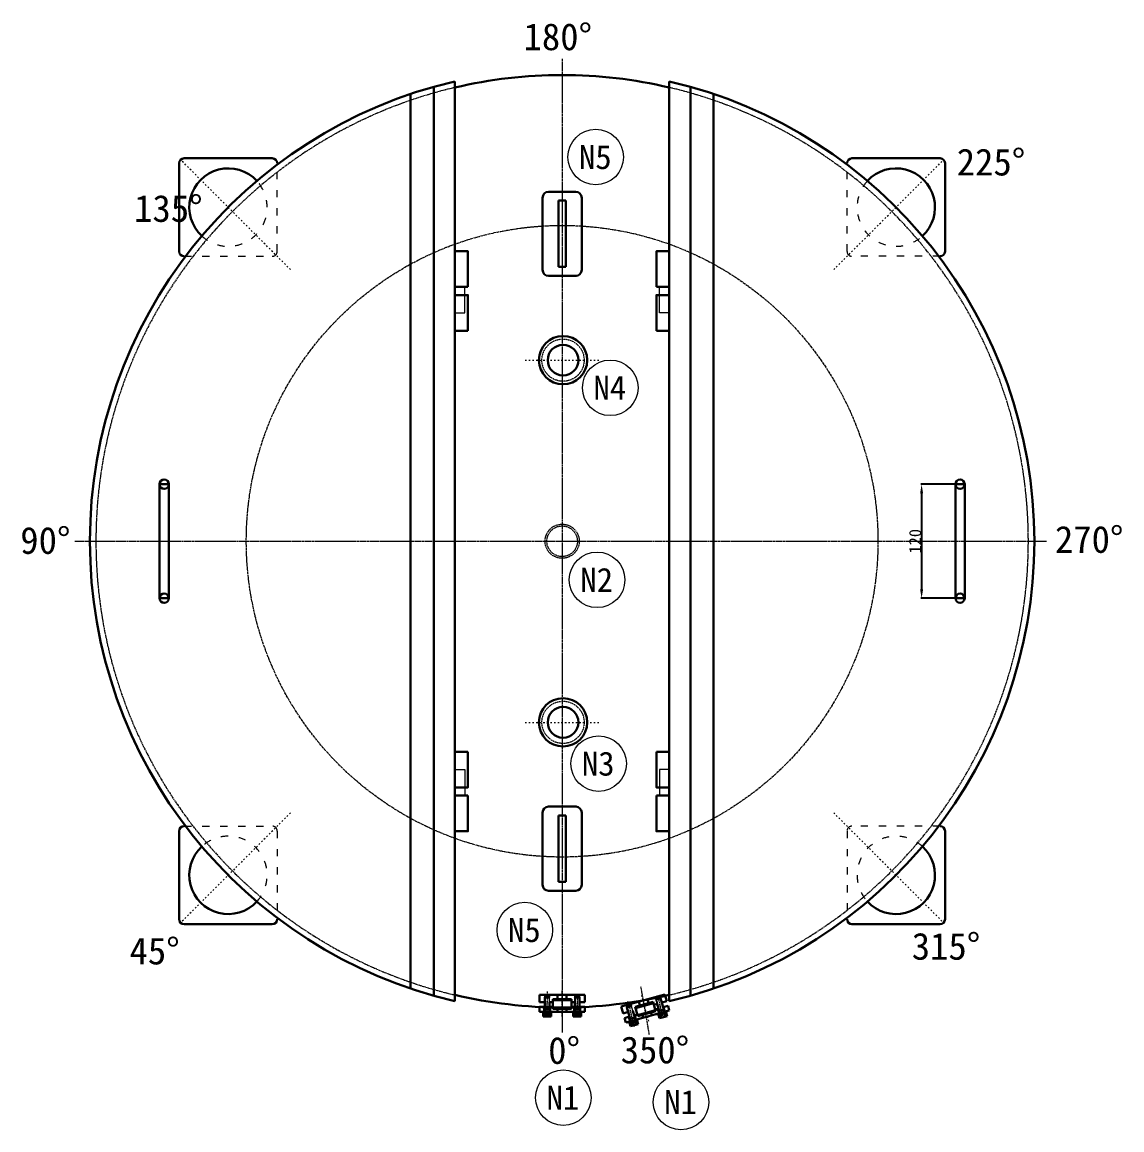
# Model space of a CAD drawing. Header units: millimetres. Extents: x 28206 to 36308, y 18744 to 24247.
# Drawn here: x 28425 to 30253, y 19778 to 21619 of the extents above; entities that cross this region are included whole.
import ezdxf

# ---------------------------------------------------------------- set-up
doc = ezdxf.new("R2010")
doc.units = ezdxf.units.MM
doc.header["$LTSCALE"] = 0.2
for name, pattern in [('ACAD_ISO02W100', [15, 12, -3]), ('ACAD_ISO03W100', [30, 12, -18]), ('ACAD_ISO10W100', [18, 12, -3, 0, -3]), ('CENTER2', [28.574999, 19.049999, -3.175, 3.175, -3.175])]:
    doc.linetypes.add(name, pattern=pattern)
doc.layers.get('0').update_dxf_attribs({"lineweight": 18})
for name, color, linetype, lineweight in [('中心线', 5, 'ACAD_ISO10W100', 13), ('粗实线', 1, 'Continuous', 30), ('细实线', 6, 'Continuous', 13), ('虚线', 2, 'ACAD_ISO02W100', 13)]:
    doc.layers.add(name, color=color, linetype=linetype, lineweight=lineweight)
doc.dimstyles.new('ISO-25', dxfattribs={"dimtxt": 20, "dimasz": 15, "dimexe": 1.25, "dimexo": 0.625, "dimtad": 1, "dimtxsty": 'Standard', "dimcen": 2.5, "dimdle": 30, "dimadec": 0, "dimazin": 0, "dimtfac": 1, "dimtmove": 0, "dimatfit": 3, "dimfxl": 1, "dimarcsym": 0})

# ---------------------------------------------------------------- blocks, each defined once
blk = doc.blocks.new('*X13')
at = {"layer": '细实线', "ltscale": 0.5}
for points in [[(29917.8, 20836), (29922.8, 20836), (29920.3, 20851)], [(29917.8, 20676.6), (29922.8, 20676.6), (29920.3, 20661.6)]]:
    blk.add_hatch(color=0, dxfattribs=at).paths.add_polyline_path(points, flags=0)
at = {"layer": '细实线', "color": 0, "lineweight": -2, "ltscale": 0.5}
for p, q in [((29983.5, 20851), (29919, 20851)), ((29920.3, 20836), (29920.3, 20676.6)), ((29983.5, 20661.6), (29919, 20661.6))]:
    blk.add_line(p, q, dxfattribs=at)
at = {"layer": '细实线', "color": 0, "ltscale": 0.5, "insert": (29909.6, 20756.3), "char_height": 20, "width": 76, "attachment_point": 5, "rotation": 90}
blk.add_mtext('120', dxfattribs=at)

msp = doc.modelspace()

# ---------------------------------------------------------------- hatches: boundary and pattern name
at = {"layer": '细实线'}
h = msp.add_hatch(dxfattribs=at)
h.set_pattern_fill('ANSI37', color=0, scale=0.5, angle=90, style=0)
h.paths.add_polyline_path([(29307.232, 19981.21), (29307.232, 19979.21), (29315.232, 19979.21), (29315.232, 19981.21)], flags=0)
h.paths.add_polyline_path([(29315.232, 19993.21), (29315.232, 19995.21), (29307.232, 19995.21), (29307.232, 19993.21)], flags=0)
h.paths.add_polyline_path([(29338.232, 19993.21), (29338.232, 19995.21), (29330.232, 19995.21), (29330.232, 19993.21)], flags=0)
h.paths.add_polyline_path([(29330.232, 19981.21), (29330.232, 19979.21), (29338.232, 19979.21), (29338.232, 19981.21)], flags=0)
h = msp.add_hatch(dxfattribs=at)
h.set_pattern_fill('ANSI37', color=0, scale=0.5, angle=105.517795, style=0)
h.paths.add_polyline_path([(29447.947, 19968.682), (29448.482, 19966.755), (29456.191, 19968.895), (29455.656, 19970.822)], flags=0)
h.paths.add_polyline_path([(29452.445, 19982.385), (29451.91, 19984.312), (29444.202, 19982.172), (29444.737, 19980.245)], flags=0)
h.paths.add_polyline_path([(29474.607, 19988.538), (29474.072, 19990.465), (29466.363, 19988.325), (29466.898, 19986.398)], flags=0)
h.paths.add_polyline_path([(29470.109, 19974.835), (29470.644, 19972.908), (29478.352, 19975.049), (29477.817, 19976.976)], flags=0)

# ---------------------------------------------------------------- linework, layer by layer
for p, q in [((28767.655, 21392.83), (28694.347, 21392.83)), ((29877.809, 21392.83), (29951.117, 21392.83)), ((28767.655, 20119.769), (28694.347, 20119.769)), ((29877.809, 20119.769), (29951.117, 20119.769))]:
    msp.add_line(p, q)
at = {"color": 253, "linetype": 'ACAD_ISO03W100'}
msp.add_line((29466.856, 19958.515), (29455.047, 20001.049), dxfattribs=at)
at = {"layer": '中心线', "color": 5, "linetype": 'CENTER2'}
for p, q in [((29322.732, 21558.475), (29322.732, 19939.723)), ((28512.608, 20756.299), (30128.01, 20756.299))]:
    msp.add_line(p, q, dxfattribs=at)
at = {"layer": '中心线', "color": 5, "linetype": 'ACAD_ISO03W100'}
for p, q in [((28871.254, 21207.777), (28688.588, 21390.444)), ((29774.211, 21207.777), (29956.877, 21390.444)), ((29261.365, 21057.341), (29384.099, 21057.341)), ((29261.365, 20455.257), (29384.099, 20455.257)), ((28871.254, 20304.821), (28688.588, 20122.154)), ((29774.211, 20304.821), (29956.877, 20122.154))]:
    msp.add_line(p, q, dxfattribs=at)
at = {"layer": '中心线', "ltscale": 0.5}
msp.add_line((29453.265, 20016.014), (29467.289, 19936.48), dxfattribs=at)
at = {"layer": '中心线', "color": 0}
for p, q in [((29297.732, 20007.919), (29297.732, 19988.409)), ((29322.732, 19966.355), (29322.732, 20010.498)), ((29322.732, 20003.919), (29322.732, 19985.887)), ((29347.732, 20003.919), (29347.732, 19984.114)), ((29480.895, 20001.399), (29486.194, 19982.315)), ((29297.732, 19964.34), (29297.732, 19992.01)), ((29347.732, 19968.5), (29347.732, 19988.306)), ((29431.648, 19991.876), (29436.867, 19973.078)), ((29490.371, 19967.271), (29485.072, 19986.354)), ((29443.307, 19949.885), (29435.904, 19976.547))]:
    msp.add_line(p, q, dxfattribs=at)
at = {"layer": '中心线', "color": 5, "linetype": 'CENTER2'}
msp.add_circle((29322.732, 20756.299), 525, dxfattribs=at)
at = {"layer": '中心线', "color": 5}
for centre in [(29324.228, 21057.341), (29324.228, 20455.257)]:
    msp.add_circle(centre, 35.136, dxfattribs=at)
at = {"layer": '粗实线'}
for p, q in [((29109.464, 21511.771), (29109.464, 20000.828)), ((29144.544, 21520.805), (29144.544, 19991.793)), ((29500.921, 21520.805), (29500.921, 19991.793)), ((29536, 21511.771), (29536, 20000.828)), ((29070.888, 21499.801), (29070.888, 20012.797)), ((29574.577, 21499.801), (29574.577, 20012.797)), ((28686.202, 21384.684), (28686.202, 21238.068)), ((28840.964, 21392.83), (28694.347, 21392.83)), ((29804.501, 21392.83), (29951.117, 21392.83)), ((29959.263, 21384.684), (29959.263, 21238.068)), ((29290.206, 21207.37), (29290.206, 21327.37)), ((29300.206, 21337.37), (29345.259, 21337.37)), ((29355.259, 21207.37), (29355.259, 21327.37)), ((29316.732, 21322.546), (29316.732, 21212.195)), ((29316.732, 21322.546), (29328.732, 21322.546)), ((29328.732, 21322.546), (29328.732, 21212.195)), ((29346.522, 21197.37), (29300.206, 21197.37)), ((29316.732, 21212.195), (29328.732, 21212.195)), ((29346.522, 20315.228), (29300.206, 20315.228)), ((29290.206, 20305.228), (29290.206, 20185.228)), ((29316.732, 20190.052), (29316.732, 20300.404)), ((29316.732, 20300.404), (29328.732, 20300.404)), ((29328.732, 20190.052), (29328.732, 20300.404)), ((29355.259, 20305.228), (29355.259, 20185.228)), ((28686.202, 20127.914), (28686.202, 20274.531)), ((29959.263, 20127.914), (29959.263, 20274.531)), ((29316.732, 20190.052), (29328.732, 20190.052)), ((29300.206, 20175.228), (29345.259, 20175.228)), ((28840.964, 20119.769), (28694.347, 20119.769)), ((29804.501, 20119.769), (29951.117, 20119.769))]:
    msp.add_line(p, q, dxfattribs=at)
at = {"layer": '粗实线', "color": 0}
for p, q in [((29285.232, 19990.21), (29285.232, 20002.21)), ((29285.232, 20002.21), (29360.232, 20002.21)), ((29297.732, 20002.21), (29293.732, 20002.21)), ((29293.732, 20002.21), (29294.332, 20001.687)), ((29293.732, 19997.965), (29294.332, 19998.832)), ((29293.732, 19974.21), (29293.732, 19997.965)), ((29293.732, 19997.965), (29297.732, 19997.965)), ((29294.332, 19998.832), (29294.332, 20001.687)), ((29294.332, 20001.687), (29301.133, 20001.687)), ((29294.332, 19998.832), (29297.905, 19998.832)), ((29301.133, 19998.832), (29297.56, 19998.832)), ((29301.732, 19997.965), (29297.732, 19997.965)), ((29301.133, 20001.687), (29301.732, 20002.21)), ((29301.133, 19998.832), (29301.133, 20001.687)), ((29301.732, 19997.965), (29301.133, 19998.832)), ((29315.232, 20002.21), (29315.232, 19995.21)), ((29330.232, 20002.21), (29330.232, 19995.21)), ((29344.332, 20001.687), (29343.732, 20002.21)), ((29343.732, 19997.965), (29344.332, 19998.832)), ((29343.732, 19997.965), (29347.732, 19997.965)), ((29344.332, 19998.832), (29344.332, 20001.687)), ((29351.133, 20001.687), (29344.332, 20001.687)), ((29344.332, 19998.832), (29347.905, 19998.832)), ((29351.133, 19998.832), (29347.56, 19998.832)), ((29347.732, 20002.21), (29351.732, 20002.21)), ((29351.732, 19997.965), (29347.732, 19997.965)), ((29351.732, 20002.21), (29351.133, 20001.687)), ((29351.133, 19998.832), (29351.133, 20001.687)), ((29351.732, 19997.965), (29351.133, 19998.832)), ((29351.732, 19974.21), (29351.732, 19997.965)), ((29360.232, 20002.21), (29360.232, 19990.21)), ((29421.131, 19983.031), (29493.397, 20003.096)), ((29478.216, 19998.338), (29477.498, 19998.682)), ((29484.769, 20000.158), (29478.216, 19998.338)), ((29478.98, 19995.587), (29478.216, 19998.338)), ((29481.353, 19999.752), (29485.207, 20000.822)), ((29485.533, 19997.407), (29482.09, 19996.451)), ((29485.207, 20000.822), (29484.769, 20000.158)), ((29485.533, 19997.407), (29484.769, 20000.158)), ((29486.342, 19996.731), (29485.533, 19997.407)), ((29493.397, 20003.096), (29496.607, 19991.533)), ((29293.732, 19990.21), (29285.232, 19990.21)), ((29285.232, 19982.21), (29285.232, 19974.21)), ((29293.732, 19982.21), (29285.232, 19982.21)), ((29292.754, 19974.21), (29292.754, 19982.21)), ((29307.232, 19990.21), (29301.732, 19990.21)), ((29301.732, 19974.21), (29301.732, 19990.21)), ((29307.232, 19982.21), (29301.732, 19982.21)), ((29302.711, 19974.21), (29302.711, 19982.21)), ((29307.232, 19995.21), (29338.232, 19995.21)), ((29307.232, 19990.21), (29307.232, 19995.21)), ((29307.232, 19981.21), (29307.232, 19993.21)), ((29307.232, 19993.21), (29338.232, 19993.21)), ((29307.232, 19990.21), (29307.232, 19993.21)), ((29338.232, 19993.21), (29307.232, 19993.21)), ((29307.232, 19982.21), (29307.232, 19979.21)), ((29307.232, 19982.21), (29307.232, 19979.21)), ((29307.232, 19979.21), (29307.232, 19981.21)), ((29307.232, 19981.21), (29338.232, 19981.21)), ((29307.232, 19979.21), (29338.232, 19979.21)), ((29315.232, 19995.21), (29315.232, 19993.21)), ((29315.232, 19979.091), (29315.232, 19981.21)), ((29315.232, 19974.21), (29315.232, 19979.21)), ((29330.232, 19995.21), (29330.232, 19993.21)), ((29330.232, 19979.21), (29330.232, 19981.21)), ((29330.232, 19974.21), (29330.232, 19979.21)), ((29338.232, 19990.21), (29338.232, 19995.21)), ((29338.232, 19995.21), (29338.232, 19993.21)), ((29338.232, 19993.21), (29338.232, 19982.21)), ((29343.732, 19990.21), (29338.232, 19990.21)), ((29338.232, 19982.21), (29338.232, 19979.21)), ((29343.732, 19982.21), (29338.232, 19982.21)), ((29342.754, 19974.21), (29342.754, 19982.21)), ((29342.754, 19974.21), (29342.754, 19982.21)), ((29343.732, 19974.21), (29343.732, 19990.21)), ((29360.232, 19990.21), (29351.732, 19990.21)), ((29360.232, 19982.21), (29351.732, 19982.21)), ((29352.711, 19974.21), (29352.711, 19982.21)), ((29352.711, 19974.21), (29352.711, 19982.21)), ((29360.232, 19974.21), (29360.232, 19982.21)), ((29424.341, 19971.468), (29421.131, 19983.031)), ((29433.175, 19986.375), (29429.321, 19985.305)), ((29429.321, 19985.305), (29430.039, 19984.961)), ((29430.039, 19984.961), (29436.591, 19986.781)), ((29430.802, 19982.21), (29430.039, 19984.961)), ((29430.457, 19981.214), (29434.311, 19982.284)), ((29430.457, 19981.214), (29430.802, 19982.21)), ((29436.812, 19958.325), (29430.457, 19981.214)), ((29430.802, 19982.21), (29434.245, 19983.166)), ((29437.355, 19984.03), (29433.913, 19983.074)), ((29438.165, 19983.355), (29434.311, 19982.284)), ((29436.591, 19986.781), (29437.029, 19987.445)), ((29437.355, 19984.03), (29436.591, 19986.781)), ((29438.165, 19983.355), (29437.355, 19984.03)), ((29444.202, 19982.172), (29474.072, 19990.465)), ((29445.539, 19977.354), (29444.202, 19982.172)), ((29444.737, 19980.245), (29474.607, 19988.538)), ((29474.607, 19988.538), (29444.737, 19980.245)), ((29447.947, 19968.682), (29444.737, 19980.245)), ((29450.037, 19991.057), (29451.91, 19984.312)), ((29451.91, 19984.312), (29452.445, 19982.385)), ((29464.49, 19995.07), (29466.363, 19988.325)), ((29466.363, 19988.325), (29466.898, 19986.398)), ((29475.409, 19985.648), (29474.072, 19990.465)), ((29474.072, 19990.465), (29474.607, 19988.538)), ((29474.607, 19988.538), (29477.55, 19977.939)), ((29480.709, 19987.119), (29475.409, 19985.648)), ((29482.849, 19979.411), (29477.55, 19977.939)), ((29478.634, 19994.591), (29482.488, 19995.661)), ((29478.634, 19994.591), (29478.98, 19995.587)), ((29478.98, 19995.587), (29482.422, 19996.543)), ((29484.989, 19971.702), (29480.709, 19987.119)), ((29484.046, 19971.44), (29481.906, 19979.149)), ((29484.046, 19971.44), (29481.906, 19979.149)), ((29486.342, 19996.731), (29482.488, 19995.661)), ((29492.698, 19973.843), (29486.342, 19996.731)), ((29496.607, 19991.533), (29488.417, 19989.259)), ((29498.748, 19983.825), (29490.557, 19981.551)), ((29493.641, 19974.104), (29491.5, 19981.813)), ((29493.641, 19974.104), (29491.5, 19981.813)), ((29500.888, 19976.117), (29498.748, 19983.825)), ((29285.232, 19974.21), (29360.232, 19974.21)), ((29289.903, 19974.21), (29289.903, 19972.21)), ((29289.903, 19974.21), (29305.562, 19974.21)), ((29305.562, 19972.21), (29289.903, 19972.21)), ((29291.228, 19972.21), (29291.228, 19966.21)), ((29291.228, 19966.21), (29297.732, 19966.21)), ((29293.732, 19978.557), (29301.732, 19978.557)), ((29297.732, 19974.21), (29293.732, 19974.21)), ((29294.763, 19972.21), (29294.763, 19966.21)), ((29304.237, 19966.21), (29297.732, 19966.21)), ((29300.702, 19972.21), (29300.702, 19966.21)), ((29304.237, 19972.21), (29304.237, 19966.21)), ((29305.562, 19974.21), (29305.562, 19972.21)), ((29355.562, 19974.21), (29339.903, 19974.21)), ((29339.903, 19974.21), (29339.903, 19972.21)), ((29339.903, 19972.21), (29355.562, 19972.21)), ((29341.228, 19972.21), (29341.228, 19966.21)), ((29341.228, 19966.21), (29347.732, 19966.21)), ((29351.732, 19978.557), (29343.732, 19978.557)), ((29344.763, 19972.21), (29344.763, 19966.21)), ((29347.732, 19974.21), (29351.732, 19974.21)), ((29354.237, 19966.21), (29347.732, 19966.21)), ((29350.702, 19972.21), (29350.702, 19966.21)), ((29354.237, 19972.21), (29354.237, 19966.21)), ((29355.562, 19974.21), (29355.562, 19972.21)), ((29432.531, 19973.742), (29424.341, 19971.468)), ((29434.672, 19966.034), (29426.482, 19963.76)), ((29426.482, 19963.76), (29428.622, 19956.051)), ((29428.622, 19956.051), (29500.888, 19976.117)), ((29433.122, 19957.301), (29448.211, 19961.49)), ((29435.869, 19958.064), (29433.729, 19965.772)), ((29435.649, 19962.514), (29443.357, 19964.654)), ((29444.52, 19960.466), (29440.24, 19975.882)), ((29447.68, 19969.646), (29442.38, 19968.174)), ((29445.463, 19960.727), (29443.323, 19968.436)), ((29447.68, 19969.646), (29448.482, 19966.755)), ((29447.68, 19969.646), (29448.482, 19966.755)), ((29447.947, 19968.682), (29477.817, 19976.976)), ((29448.482, 19966.755), (29447.947, 19968.682)), ((29448.211, 19961.49), (29448.746, 19959.563)), ((29448.482, 19966.755), (29478.352, 19975.049)), ((29456.222, 19968.781), (29455.656, 19970.822)), ((29457.528, 19964.077), (29456.191, 19968.895)), ((29470.644, 19972.908), (29470.109, 19974.835)), ((29471.981, 19968.09), (29470.644, 19972.908)), ((29477.55, 19977.939), (29478.352, 19975.049)), ((29496.388, 19974.867), (29481.299, 19970.678)), ((29481.299, 19970.678), (29481.834, 19968.751)), ((29481.834, 19968.751), (29496.923, 19972.94)), ((29483.111, 19969.105), (29484.717, 19963.324)), ((29491.535, 19978.031), (29483.826, 19975.891)), ((29484.717, 19963.324), (29490.984, 19965.064)), ((29486.517, 19970.051), (29488.122, 19964.269)), ((29488.844, 19972.772), (29492.698, 19973.843)), ((29497.251, 19966.804), (29490.984, 19965.064)), ((29492.24, 19971.64), (29493.845, 19965.859)), ((29495.646, 19972.585), (29497.251, 19966.804)), ((29496.388, 19974.867), (29496.923, 19972.94)), ((29433.122, 19957.301), (29433.657, 19955.374)), ((29448.746, 19959.563), (29433.657, 19955.374)), ((29434.934, 19955.728), (29436.539, 19949.947)), ((29436.539, 19949.947), (29442.806, 19951.687)), ((29440.666, 19959.396), (29436.812, 19958.325)), ((29438.34, 19956.674), (29439.945, 19950.893)), ((29449.074, 19953.427), (29442.806, 19951.687)), ((29444.063, 19958.263), (29445.668, 19952.482)), ((29447.468, 19959.209), (29449.074, 19953.427))]:
    msp.add_line(p, q, dxfattribs=at)
at = {"layer": '粗实线'}
for points in [[(29166.068, 21179.12), (29144.544, 21179.12), (29144.544, 21238.371), (29166.068, 21238.371)], [(29479.397, 21179.12), (29500.921, 21179.12), (29500.921, 21238.371), (29479.397, 21238.371)], [(29166.068, 21106.253), (29144.544, 21106.253), (29144.544, 21165.504), (29166.068, 21165.504)], [(29479.397, 21106.253), (29500.921, 21106.253), (29500.921, 21165.504), (29479.397, 21165.504)], [(28653.574, 20850.996), (28653.574, 20661.602), (28669.101, 20661.602), (28669.101, 20850.996)], [(29991.891, 20850.996), (29991.891, 20661.602), (29976.363, 20661.602), (29976.363, 20850.996)], [(29166.068, 20406.345), (29144.544, 20406.345), (29144.544, 20347.095), (29166.068, 20347.095)], [(29479.397, 20406.345), (29500.921, 20406.345), (29500.921, 20347.095), (29479.397, 20347.095)], [(29166.068, 20333.478), (29144.544, 20333.478), (29144.544, 20274.228), (29166.068, 20274.228)], [(29479.397, 20333.478), (29500.921, 20333.478), (29500.921, 20274.228), (29479.397, 20274.228)]]:
    msp.add_lwpolyline(points, close=True, dxfattribs=at)
for centre, radius in [((29324.228, 21057.341), 40.136), ((29324.228, 21057.341), 25.5), ((28661.338, 20850.996), 7.764), ((29984.127, 20850.996), 7.764), ((28661.338, 20661.602), 7.764), ((29984.127, 20661.602), 7.764), ((29324.228, 20455.257), 40.136), ((29324.228, 20455.257), 25.5)]:
    msp.add_circle(centre, radius, dxfattribs=at)
for centre, radius, start, end in [((29322.732, 20756.299), 774.997, 76.707544, 103.292456), ((29322.732, 20756.299), 784.997, 103.120081, 256.879919), ((29322.732, 20756.299), 784.997, 283.120081, 76.879919), ((28694.347, 21384.684), 8.145, 90, 180), ((28840.964, 21384.684), 8.145, 0, 90), ((29804.501, 21384.684), 8.145, 90, 180), ((29951.117, 21384.684), 8.145, 0, 90), ((28767.655, 21311.376), 64.756, 42.636121, 227.363879), ((29877.809, 21311.376), 64.756, 312.636121, 137.363879), ((29300.206, 21327.37), 10, 90, 180), ((29345.259, 21327.37), 10, 360, 90), ((28694.347, 21238.068), 8.145, 180, 270), ((29951.117, 21238.068), 8.145, 270, 0), ((29300.206, 21207.37), 10, 180, 270), ((29345.259, 21207.37), 10, 270, 360), ((29300.206, 20305.228), 10, 90, 180), ((29345.259, 20305.228), 10, 0, 90), ((28694.347, 20274.531), 8.145, 90, 180), ((29951.117, 20274.531), 8.145, 0, 90), ((28767.655, 20201.222), 64.756, 132.636121, 317.363879), ((29877.809, 20201.222), 64.756, 222.636121, 47.363879), ((29300.206, 20185.228), 10, 180, 270), ((29345.259, 20185.228), 10, 270, 360), ((28694.347, 20127.914), 8.145, 180, 270), ((28840.964, 20127.914), 8.145, 270, 360), ((29804.501, 20127.914), 8.145, 180, 270), ((29951.117, 20127.914), 8.145, 270, 0), ((29322.732, 20756.299), 774.997, 256.707544, 283.292456)]:
    msp.add_arc(centre, radius, start, end, dxfattribs=at)
at = {"layer": '细实线', "color": 0}
for p, q in [((29293.732, 19990.21), (29293.732, 20002.21)), ((29294.332, 19998.832), (29294.332, 19978.557)), ((29301.133, 19998.832), (29301.133, 19978.557)), ((29301.732, 19990.21), (29301.732, 20002.21)), ((29343.732, 19990.21), (29343.732, 20002.21)), ((29344.332, 19998.832), (29344.332, 19978.557)), ((29351.133, 19998.832), (29351.133, 19978.557)), ((29351.732, 19990.21), (29351.732, 20002.21)), ((29480.709, 19987.119), (29477.498, 19998.682)), ((29488.417, 19989.259), (29485.207, 20000.822)), ((29485.533, 19997.407), (29490.957, 19977.871)), ((29310.441, 19981.165), (29311.502, 19980.221)), ((29331.645, 19981.165), (29332.705, 19980.221)), ((29432.531, 19973.742), (29429.321, 19985.305)), ((29430.802, 19982.21), (29436.227, 19962.674)), ((29440.24, 19975.882), (29437.029, 19987.445)), ((29437.355, 19984.03), (29442.78, 19964.494)), ((29478.98, 19995.587), (29484.404, 19976.051)), ((29294.332, 19978.557), (29293.732, 19974.21)), ((29301.133, 19978.557), (29301.732, 19974.21)), ((29344.332, 19978.557), (29343.732, 19974.21)), ((29351.133, 19978.557), (29351.732, 19974.21)), ((29436.227, 19962.674), (29436.812, 19958.325)), ((29442.78, 19964.494), (29444.52, 19960.466)), ((29451.051, 19969.497), (29452.325, 19968.872)), ((29471.482, 19975.17), (29472.756, 19974.544)), ((29484.404, 19976.051), (29484.989, 19971.702)), ((29490.957, 19977.871), (29492.698, 19973.843))]:
    msp.add_line(p, q, dxfattribs=at)
at = {"layer": '细实线'}
for points in [[(29160.744, 21179.027), (29144.544, 21179.027), (29144.544, 21135.879), (29160.744, 21135.879)], [(29484.721, 21179.027), (29500.921, 21179.027), (29500.921, 21135.879), (29484.721, 21135.879)], [(29160.744, 20333.572), (29144.544, 20333.572), (29144.544, 20376.72), (29160.744, 20376.72)], [(29484.721, 20333.572), (29500.921, 20333.572), (29500.921, 20376.72), (29484.721, 20376.72)]]:
    msp.add_lwpolyline(points, close=True, dxfattribs=at)
at = {"layer": '细实线', "ltscale": 0.5}
for centre in [(29378.548, 21394.988), (29402.704, 21011.37), (29380.851, 20692.104), (29383.367, 20386.621), (29260.659, 20109.996), (29324.635, 19831.304), (29520.292, 19824.014)]:
    msp.add_circle(centre, 46.173, dxfattribs=at)
at = {"layer": '虚线', "color": 2, "linetype": 'ACAD_ISO03W100', "ltscale": 5}
for p, q in [((28849.109, 21238.068), (28849.109, 21384.684)), ((29796.356, 21238.068), (29796.356, 21384.684)), ((28694.347, 21229.922), (28840.964, 21229.922)), ((29951.117, 21229.922), (29804.501, 21229.922)), ((28694.347, 20282.676), (28840.964, 20282.676)), ((28849.109, 20274.531), (28849.109, 20127.914)), ((29796.356, 20274.531), (29796.356, 20127.914)), ((29951.117, 20282.676), (29804.501, 20282.676))]:
    msp.add_line(p, q, dxfattribs=at)
at = {"layer": '虚线', "color": 2}
for radius in [28.4, 25.4]:
    msp.add_circle((29322.732, 20756.299), radius, dxfattribs=at)
at = {"layer": '虚线'}
for start, end in [(103.292456, 256.707544), (283.292456, 76.707544)]:
    msp.add_arc((29322.732, 20756.299), 774.997, start, end, dxfattribs=at)
at = {"layer": '虚线', "color": 2, "linetype": 'ACAD_ISO03W100', "ltscale": 5}
for centre, start, end in [((28767.655, 21311.376), 227.363879, 42.636121), ((29877.809, 21311.376), 137.363879, 312.636121), ((28767.655, 20201.222), 317.363879, 132.636121), ((29877.809, 20201.222), 47.363879, 222.636121)]:
    msp.add_arc(centre, 64.756, start, end, dxfattribs=at)
at = {"layer": '虚线', "color": 2, "linetype": 'ACAD_ISO10W100', "ltscale": 5}
for centre, start, end in [((28840.964, 21238.068), 270, 360), ((29804.501, 21238.068), 180, 270), ((28840.964, 20274.531), 0, 90), ((29804.501, 20274.531), 90, 180)]:
    msp.add_arc(centre, 8.145, start, end, dxfattribs=at)

# ---------------------------------------------------------------- texts
at = {"layer": '细实线', "ltscale": 0.5, "attachment_point": 1}
for s, insert, char_height, width in [('180%%D', (29258.604, 21617.371), 44.8, 168.54402), ('N5', (29350.677, 21415.003), 40, 147.35055), ('225%%D', (29978.718, 21409.118), 44.8, 168.54402), ('135%%D', (28611.207, 21331.913), 44.8, 168.54402), ('N4', (29374.833, 21031.385), 40, 147.35055), ('90%%D', (28422.005, 20780.101), 44.8, 168.54402), ('270%%D', (30141.922, 20781.817), 44.8, 168.54402), ('N2', (29352.98, 20712.118), 40, 147.35055), ('N3', (29355.496, 20406.636), 40, 147.35055), ('N5', (29232.788, 20130.011), 40, 147.35055), ('45%%D', (28603.576, 20097.646), 44.8, 168.54402), ('315%%D', (29903.921, 20105.484), 44.8, 168.54402), ('0%%D', (29299.576, 19932.295), 44.8, 168.54402), ('350%%D', (29420.067, 19933.14), 44.8, 168.54402), ('N1', (29296.765, 19851.319), 40, 147.35055), ('N1', (29492.421, 19844.029), 40, 147.35055)]:
    msp.add_mtext(s, dxfattribs=dict(at, insert=insert, char_height=char_height, width=width))

# ---------------------------------------------------------------- dimensions: what is measured, and where the dimension line sits
at = {"layer": '细实线', "ltscale": 0.5}
dim = msp.add_linear_dim(base=(29920.258, 20661.602), p1=(29984.127, 20850.996), p2=(29984.127, 20661.602), angle=90, text='120', dimstyle='ISO-25', override={"dimsah": 1, "dimtolj": 1}, dxfattribs=at)
dim.commit()
dim.dimension.update_dxf_attribs({"geometry": '*X13', "text_midpoint": (29909.633, 20756.299)})

doc.saveas('drawing.dxf')
